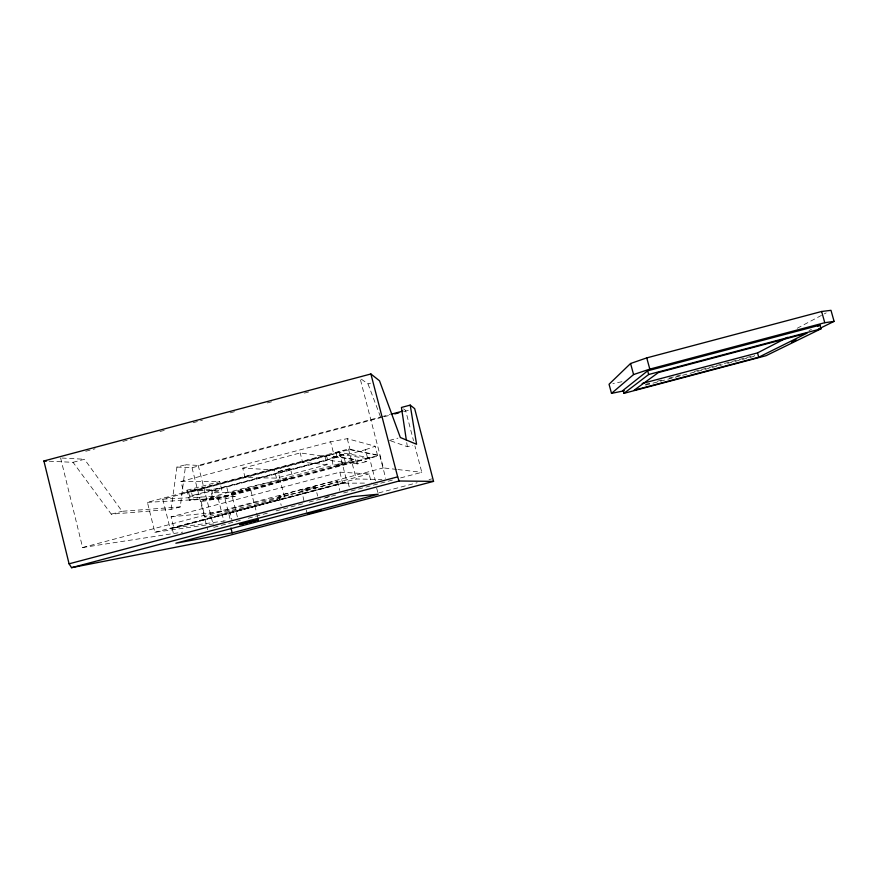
<?xml version="1.0" encoding="UTF-8"?>
<svg xmlns="http://www.w3.org/2000/svg" width="878" height="878" viewBox="0 0 878 878"><rect width="100%" height="100%" fill="white"/><g stroke="black" fill="none" stroke-linecap="round" stroke-linejoin="round"><path stroke-width="0.66" stroke-dasharray="4.39 3.29" d="M49.201 461.213L73.039 462.311L111.265 514.157L171.089 509.328L180.264 506.891L185.664 464.736L198.23 465.417L380.503 417.028M171.089 509.328L176.939 467.052L185.664 464.736M280.455 480.924L292.769 477.731L290.355 468.578L283.155 470.125L278.117 471.727L280.455 480.924L292.769 477.731M356.567 463.76L355.458 459.468L338.447 463.979L337.152 465.636L333.355 466.909L331.643 457.537L343.408 454.409L345.636 463.716L333.355 466.909M237.4 516.912L231.463 493.436L250.318 488.563L257.1 514.607M797.224 328.273L826.165 312.897M250.515 488.629L231.463 493.436M290.42 468.643L278.117 471.727M809 330.633L811.437 329.415M303.964 500.965L301.714 490.407L315.301 486.939L317.671 496.059M315.345 487.005L301.297 490.582M365.424 449.723L375.18 446.254L377.551 455.375L367.75 458.733L365.424 449.723L226.59 486.522L211.62 489.628L186.915 490.242L189.396 500.131L213.914 498.748L228.873 495.532L226.59 486.522M345.636 463.716L340.071 464.857L338.447 463.979L232.121 492.152L211.346 492.909L212.509 497.519L235.249 496.333L234.481 493.293L232.429 493.381L355.777 460.687L356.907 460.851L357.697 463.891L366.806 461.477L366.016 458.437L336.131 453.421L188.649 492.536L183.776 492.69L180.967 481.484L330.611 441.777L347.249 438.682L375.18 446.254M339.643 463.661L340.071 464.857L337.152 465.636L337.108 464.33M85.781 451.27L95.065 448.801M122.887 441.404L132.161 438.934M159.983 431.526L165.283 430.121M193.116 422.713L202.39 420.244M230.212 412.847L235.513 411.431M267.318 402.969L272.619 401.564M304.414 393.103L309.714 391.687M73.039 462.311L84.486 459.26L122.064 511.292L180.264 506.891M396.604 469.412L383.346 467.886L360.068 378.297L367.981 383.862L370.538 383.181M381.82 416.677L389.744 414.581M176.939 467.052L192.03 467.744L382.863 417.083M384.191 416.732L389.492 415.327M404.067 411.453L409.367 410.048M242.734 468.183L300.199 452.938L324.992 456.428L327.11 464.681L276.471 478.104L245.105 477.555L242.734 468.183L274.364 469.851L276.471 478.104M186.915 490.242L219.665 481.561L221.827 490.122L211.346 492.909M213.552 523.946L154.868 532.287L147.416 502.337L348.489 449.009L379.79 455.539L385.716 478.334M357.697 463.891L327.681 460.237L192.425 496.092L191.141 490.978L326.364 455.122L355.458 459.468M349.214 486.851L347.951 481.945L170.156 528.754L162.77 499.176L339.347 452.346L369.44 457.679L375.4 480.705M111.265 514.157L122.064 511.292M389.459 440.394L397.921 438.144M188.649 492.536L189.571 496.213L337.075 457.109L366.806 461.477M621.909 381.721L612.877 383.565M189.396 500.131L201.841 496.827L202.675 500.12L226.173 498.737L235.249 496.333M202.675 500.12L212.509 497.519M390.732 440.844L407.337 446.715L412.605 445.322M369.44 457.679L224.34 496.136L230.146 519.15M645.495 384.377L650.752 382.984M657.337 381.239L662.594 379.845M669.168 378.1L683.644 374.269M694.158 371.482L723.099 363.81M724.416 363.459L754.663 355.447M147.416 502.337L218.15 498.375L379.79 455.539M645.528 385.124L722.298 364.776M727.588 363.371L755.387 356.007M225.218 520.884L173.866 527.93L171.1 516.868L339.841 472.166L369.089 473.911L371.449 483.043M60.604 457.965L82.598 547.521L383.346 467.886M171.1 516.868L229.663 510.831L369.089 473.911M154.868 532.287L356.227 478.971L381.974 479.509M170.156 528.754L347.951 481.945M173.866 527.93L342.694 483.229L365.972 483.087M213.815 527.338L240.309 520.325M248.254 518.229L269.447 512.62M276.076 510.864L302.57 503.851M309.188 502.106L335.681 495.093M343.627 492.986L393.97 479.662M400.587 477.917L421.791 472.309L414.899 445.947M378.78 492.898L417.116 482.757M429.013 479.618L431.658 478.916M377.551 455.375L350.102 449.723L333.508 452.982L330.611 441.777M82.598 547.521L182.701 532.123M162.77 499.176L225.405 495.697L226.173 498.737M189.571 496.213L192.425 496.092M191.141 490.978L221.827 490.122M180.967 481.484L219.665 481.561M61.932 458.042L84.486 459.26M327.11 464.681L302.603 462.311L300.199 452.938M397.921 469.565L421.791 472.309M403.518 408.907L405.592 410.366L413.516 440.679M286.415 477.764L286.93 478.938M367.981 383.862L380.865 417.785M376.662 488.091L377.935 492.986M347.249 438.682L350.102 449.723M348.489 449.009L356.227 478.971M339.347 452.346L346.986 481.945M336.131 453.421L337.075 457.109M339.841 472.166L342.694 483.229M337.371 481.1L339.753 490.385M326.364 455.122L327.681 460.237M306.279 510.063L307.278 513.948M280.378 481.1A41.014 1.866 -14.3 0 1 218.293 498.331A41.014 1.866 -14.3 0 1 223.583 493.666A41.014 1.866 -14.3 0 1 280.378 481.1L284.329 496.575A41.036 1.361 -14.4 0 1 222.145 513.619A41.036 1.361 -14.4 0 1 227.654 509.767A41.036 1.361 -14.4 0 1 284.329 496.575M278.897 496.3L281.223 505.421M257.43 515.913L258.417 519.809M232.121 492.152L233.208 496.443M229.663 510.831L231.968 519.963M218.15 498.375L223.901 521.159M211.62 489.628L213.914 498.748M198.23 465.417L213.486 526.021M201.018 501.108L204.969 516.846M192.03 467.744L207.603 529.741M172.187 528.479L173.712 534.614M285.141 478.104L285.438 479.333M331.643 457.537L343.825 454.398M406.723 442.655L407.337 446.715M338.447 463.979L338.59 465.241M329.524 496.311A30.401 0.768 -14.6 0 1 325.771 497.354M290.519 494.237A30.39 1.054 -14.5 0 0 337.426 481.363A30.39 1.054 -14.5 0 0 296.753 490.758A30.39 1.054 -14.5 0 0 290.519 494.237"/><path stroke-width="1.32" d="M818.263 329.173L834.1 321.381L830.983 310.329L821.621 311.492L646.746 357.895L630.569 363.503L609.047 384.257L611.516 393.377L624.357 390.732M611.516 393.377L633.576 374.555L649.808 369.111L824.771 322.709L834.1 321.381M647.657 370.823L623.128 390.304L623.962 393.344L766.033 355.7L820.996 328.822L819.953 325.134L647.657 370.823L648.655 374.511L623.962 393.344M642.191 383.477L757.527 352.901L787.61 337.35M817.517 326.353L819.953 325.134M758.724 357.203L807.101 333.135L658.401 372.557L634.081 390.227L758.724 357.203L757.527 352.901M791.462 342.365L796.335 339.973M410.213 405.109L414.668 408.643L433.545 481.374L209.612 540.596L71.557 567.671L69.077 563.819L43.9 460.972L370.889 373.973L379.515 380.8L400.335 437.507L416.567 444.268L410.213 405.109L401.444 407.447L406.316 439.944M391.061 414.229L402.958 411.069M394.793 413.911L398.766 412.858M648.655 374.511L820.996 328.822M69.077 563.819L397.679 476.864L399.117 481.001L433.545 481.374M71.557 567.671L399.117 481.001M232.165 532.847L378.242 494.215L351.749 496.685L175.863 543.208L232.165 532.847L230.936 527.952M43.9 460.972L46.545 461.093M821.621 311.492L824.771 322.709M646.746 357.895L649.808 369.111M630.569 363.503L633.576 374.555M370.889 373.973L397.679 476.864M239.815 524.561L258.417 519.809L239.815 524.561M307.706 513.817L321.326 510.305L307.706 513.817"/></g></svg>
